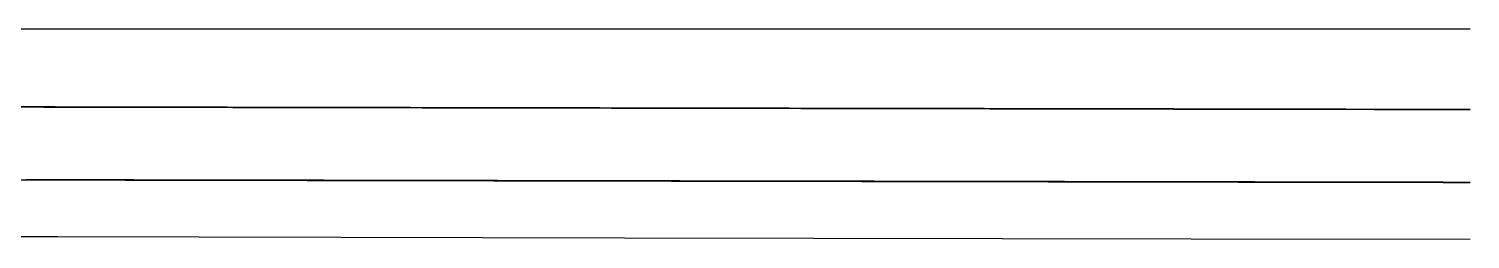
# Model space of a CAD drawing. Header units: metres. Extents: x -354 to -91, y 3 to 562.
# Drawn here: x -232.09 to -219.38, y 525.95 to 527.8 of the extents above; entities that cross this region are included whole.
import ezdxf

# ---------------------------------------------------------------- set-up
doc = ezdxf.new("R2010")
doc.units = ezdxf.units.M
doc.layers.add('A-GENM', color=7, linetype='Continuous', lineweight=25)

# ---------------------------------------------------------------- blocks, each defined once
blk = doc.blocks.new('T2DPAA-T2D-C3S-RW-M2D-100010_dwg-40802999-DRG-2873034 - CONSTRUCTION SEQUENCE STAGE A8')
at = {"color": 254, "lineweight": 25, "true_color": 0xd0d0d0}
for p, q in [((39.713, -624.547), (40.62, -627.981)), ((42.261, -627.026), (43.545, -631.859)), ((40.62, -627.981), (41.895, -632.816)), ((43.545, -631.859), (44.829, -636.691)), ((41.895, -632.816), (43.171, -637.65)), ((44.829, -636.691), (45.59, -639.552)), ((43.171, -637.65), (43.798, -640.028))]:
    blk.add_line(p, q, dxfattribs=at)
blk = doc.blocks.new('T2DPAA-T2D-PWC-RW-M2D-100010_RoadDesign_rvt-1-DRG-2873034 - CONSTRUCTION SEQUENCE STAGE A8')
at = {"color": 254, "lineweight": 25, "true_color": 0xd0d0d0, "rotation": 75.11694444444437}
blk.add_blockref('T2DPAA-T2D-C3S-RW-M2D-100010_dwg-40802999-DRG-2873034 - CONSTRUCTION SEQUENCE STAGE A8', (-1722.337, 648.01), dxfattribs=at)
blk = doc.blocks.new('Top of Pavement - RL A - Top of Pavement - RL A-68818558-DRG-2873034 - CONSTRUCTION SEQUENCE STAGE A8')
at = {"layer": 'A-GENM', "color": 253, "true_color": 0xa3a3a3}
for points, knots in [([(124.113, 6.493), (124.135, 6.407), (124.208, 6.134), (124.329, 5.672), (124.478, 5.108), (124.627, 4.543), (124.776, 3.978), (124.9, 3.508), (125, 3.131), (125.099, 2.755), (125.223, 2.284), (125.372, 1.72), (125.521, 1.155), (125.67, 0.59), (125.819, 0.025), (125.968, -0.539), (126.117, -1.104), (126.266, -1.669), (126.415, -2.234), (126.564, -2.798), (126.713, -3.363), (126.862, -3.928), (127.011, -4.492), (127.16, -5.057), (127.309, -5.622), (127.458, -6.187), (127.607, -6.751), (127.756, -7.316), (127.905, -7.881), (128.045, -8.41), (128.135, -8.751), (128.175, -8.904)], [0.6110769, 0.6110769, 0.6110769, 0.6110769, 0.6129032, 0.6169355, 0.6209677, 0.625, 0.6290323, 0.6330645, 0.6350806, 0.6370968, 0.641129, 0.6451613, 0.6491935, 0.6532258, 0.6572581, 0.6612903, 0.6653226, 0.6693548, 0.6733871, 0.6774194, 0.6814516, 0.6854839, 0.6895161, 0.6935484, 0.6975806, 0.7016129, 0.7056452, 0.7096774, 0.7137097, 0.7177419, 0.7210199, 0.7210199, 0.7210199, 0.7210199]), ([(124.762, 6.549), (124.796, 6.421), (124.864, 6.162), (124.967, 5.773), (125.07, 5.382), (125.173, 4.99), (125.276, 4.599), (125.38, 4.208), (125.483, 3.817), (125.586, 3.426), (125.689, 3.034), (125.793, 2.643), (125.896, 2.252), (125.999, 1.861), (126.102, 1.469), (126.206, 1.078), (126.343, 0.556), (126.481, 0.035), (126.618, -0.487), (126.722, -0.878), (126.825, -1.269), (126.928, -1.661), (127.031, -2.052), (127.135, -2.443), (127.238, -2.834), (127.341, -3.226), (127.444, -3.617), (127.548, -4.008), (127.651, -4.399), (127.754, -4.791), (127.857, -5.182), (127.96, -5.573), (128.064, -5.964), (128.167, -6.356), (128.27, -6.747), (128.373, -7.138), (128.477, -7.529), (128.58, -7.92), (128.683, -8.312), (128.755, -8.585), (128.793, -8.727), (128.796, -8.739)], [0.6117724, 0.6117724, 0.6117724, 0.6117724, 0.6145251, 0.6173184, 0.6201117, 0.622905, 0.6256983, 0.6284916, 0.6312849, 0.6340782, 0.6368715, 0.6396648, 0.6424581, 0.6452514, 0.6480447, 0.650838, 0.6536313, 0.6592179, 0.6620112, 0.6648045, 0.6675978, 0.6703911, 0.6731844, 0.6759777, 0.6787709, 0.6815642, 0.6843575, 0.6871508, 0.6899441, 0.6927374, 0.6955307, 0.698324, 0.7011173, 0.7039106, 0.7067039, 0.7094972, 0.7122905, 0.7150838, 0.7178771, 0.7206704, 0.720931, 0.720931, 0.720931, 0.720931])]:
    blk.add_open_spline(points, degree=3, knots=knots, dxfattribs=at)
for points in [[(125.586, 3.426), (125.552, 3.556), (125.517, 3.686), (125.483, 3.817)], [(125.074, 2.849), (125.049, 2.943), (125, 3.131), (124.95, 3.32), (124.925, 3.414)], [(125.689, 3.034), (125.655, 3.165), (125.621, 3.295), (125.586, 3.426)], [(125.793, 2.643), (125.758, 2.773), (125.724, 2.904), (125.689, 3.034)], [(125.223, 2.284), (125.174, 2.472), (125.124, 2.661), (125.074, 2.849)], [(125.896, 2.252), (125.861, 2.382), (125.827, 2.513), (125.793, 2.643)], [(125.372, 1.72), (125.323, 1.908), (125.273, 2.096), (125.223, 2.284)], [(125.999, 1.861), (125.965, 1.991), (125.93, 2.121), (125.896, 2.252)], [(126.102, 1.469), (126.068, 1.6), (126.033, 1.73), (125.999, 1.861)], [(125.521, 1.155), (125.472, 1.343), (125.422, 1.531), (125.372, 1.72)], [(126.206, 1.078), (126.171, 1.208), (126.137, 1.339), (126.102, 1.469)], [(125.67, 0.59), (125.621, 0.778), (125.571, 0.967), (125.521, 1.155)], [(126.309, 0.687), (126.274, 0.817), (126.24, 0.948), (126.206, 1.078)], [(126.412, 0.296), (126.378, 0.426), (126.343, 0.556), (126.309, 0.687)], [(125.819, 0.025), (125.77, 0.214), (125.72, 0.402), (125.67, 0.59)], [(126.515, -0.096), (126.481, 0.035), (126.446, 0.165), (126.412, 0.296)], [(125.968, -0.539), (125.919, -0.351), (125.869, -0.163), (125.819, 0.025)], [(126.618, -0.487), (126.584, -0.357), (126.55, -0.226), (126.515, -0.096)], [(126.722, -0.878), (126.687, -0.748), (126.653, -0.617), (126.618, -0.487)], [(126.117, -1.104), (126.068, -0.916), (126.018, -0.728), (125.968, -0.539)], [(126.825, -1.269), (126.791, -1.139), (126.756, -1.009), (126.722, -0.878)], [(126.266, -1.669), (126.217, -1.481), (126.167, -1.292), (126.117, -1.104)], [(126.928, -1.661), (126.894, -1.53), (126.859, -1.4), (126.825, -1.269)], [(126.415, -2.234), (126.366, -2.045), (126.316, -1.857), (126.266, -1.669)], [(127.031, -2.052), (126.997, -1.922), (126.963, -1.791), (126.928, -1.661)], [(127.135, -2.443), (127.1, -2.313), (127.066, -2.182), (127.031, -2.052)], [(126.564, -2.798), (126.515, -2.61), (126.465, -2.422), (126.415, -2.234)], [(127.238, -2.834), (127.203, -2.704), (127.169, -2.574), (127.135, -2.443)], [(126.713, -3.363), (126.664, -3.175), (126.614, -2.987), (126.564, -2.798)], [(127.341, -3.226), (127.307, -3.095), (127.272, -2.965), (127.238, -2.834)], [(127.444, -3.617), (127.41, -3.487), (127.376, -3.356), (127.341, -3.226)], [(126.862, -3.928), (126.813, -3.739), (126.763, -3.551), (126.713, -3.363)], [(127.548, -4.008), (127.513, -3.878), (127.479, -3.747), (127.444, -3.617)], [(127.011, -4.492), (126.962, -4.304), (126.912, -4.116), (126.862, -3.928)], [(127.651, -4.399), (127.616, -4.269), (127.582, -4.139), (127.548, -4.008)], [(127.754, -4.791), (127.72, -4.66), (127.685, -4.53), (127.651, -4.399)], [(127.16, -5.057), (127.111, -4.869), (127.061, -4.681), (127.011, -4.492)], [(127.857, -5.182), (127.823, -5.051), (127.788, -4.921), (127.754, -4.791)], [(127.309, -5.622), (127.26, -5.434), (127.21, -5.245), (127.16, -5.057)], [(127.96, -5.573), (127.926, -5.443), (127.892, -5.312), (127.857, -5.182)], [(128.064, -5.964), (128.029, -5.834), (127.995, -5.704), (127.96, -5.573)], [(127.458, -6.187), (127.409, -5.998), (127.359, -5.81), (127.309, -5.622)], [(128.167, -6.356), (128.133, -6.225), (128.098, -6.095), (128.064, -5.964)], [(127.607, -6.751), (127.558, -6.563), (127.508, -6.375), (127.458, -6.187)], [(128.27, -6.747), (128.236, -6.616), (128.201, -6.486), (128.167, -6.356)], [(127.756, -7.316), (127.707, -7.128), (127.657, -6.939), (127.607, -6.751)], [(128.373, -7.138), (128.339, -7.008), (128.305, -6.877), (128.27, -6.747)], [(128.477, -7.529), (128.442, -7.399), (128.408, -7.268), (128.373, -7.138)], [(127.905, -7.881), (127.856, -7.692), (127.806, -7.504), (127.756, -7.316)], [(128.58, -7.92), (128.545, -7.79), (128.511, -7.66), (128.477, -7.529)], [(128.054, -8.445), (128.005, -8.257), (127.955, -8.069), (127.905, -7.881)], [(128.683, -8.312), (128.649, -8.181), (128.614, -8.051), (128.58, -7.92)], [(128.786, -8.703), (128.752, -8.573), (128.718, -8.442), (128.683, -8.312)], [(128.175, -8.904), (128.135, -8.751), (128.095, -8.598), (128.054, -8.445)], [(128.796, -8.739), (128.793, -8.727), (128.79, -8.715), (128.786, -8.703)]]:
    blk.add_open_spline(points, degree=3, dxfattribs=at)
blk = doc.blocks.new('T2DPAA-T2D-C3S-RS-M3D-100334_rvt-1-DRG-2873034 - CONSTRUCTION SEQUENCE STAGE A8')
at = {"layer": 'A-GENM', "color": 253, "lineweight": 25, "true_color": 0xa3a3a3, "rotation": 75.11694444444437}
blk.add_blockref('Top of Pavement - RL A - Top of Pavement - RL A-68818558-DRG-2873034 - CONSTRUCTION SEQUENCE STAGE A8', (-1134.058, 404.862), dxfattribs=at)

msp = doc.modelspace()

# ---------------------------------------------------------------- block references
at = {"lineweight": 5}
for name in ['T2DPAA-T2D-C3S-RS-M3D-100334_rvt-1-DRG-2873034 - CONSTRUCTION SEQUENCE STAGE A8', 'T2DPAA-T2D-PWC-RW-M2D-100010_RoadDesign_rvt-1-DRG-2873034 - CONSTRUCTION SEQUENCE STAGE A8']:
    msp.add_blockref(name, (873.1524, 0), dxfattribs=at)

doc.saveas('drawing.dxf')
